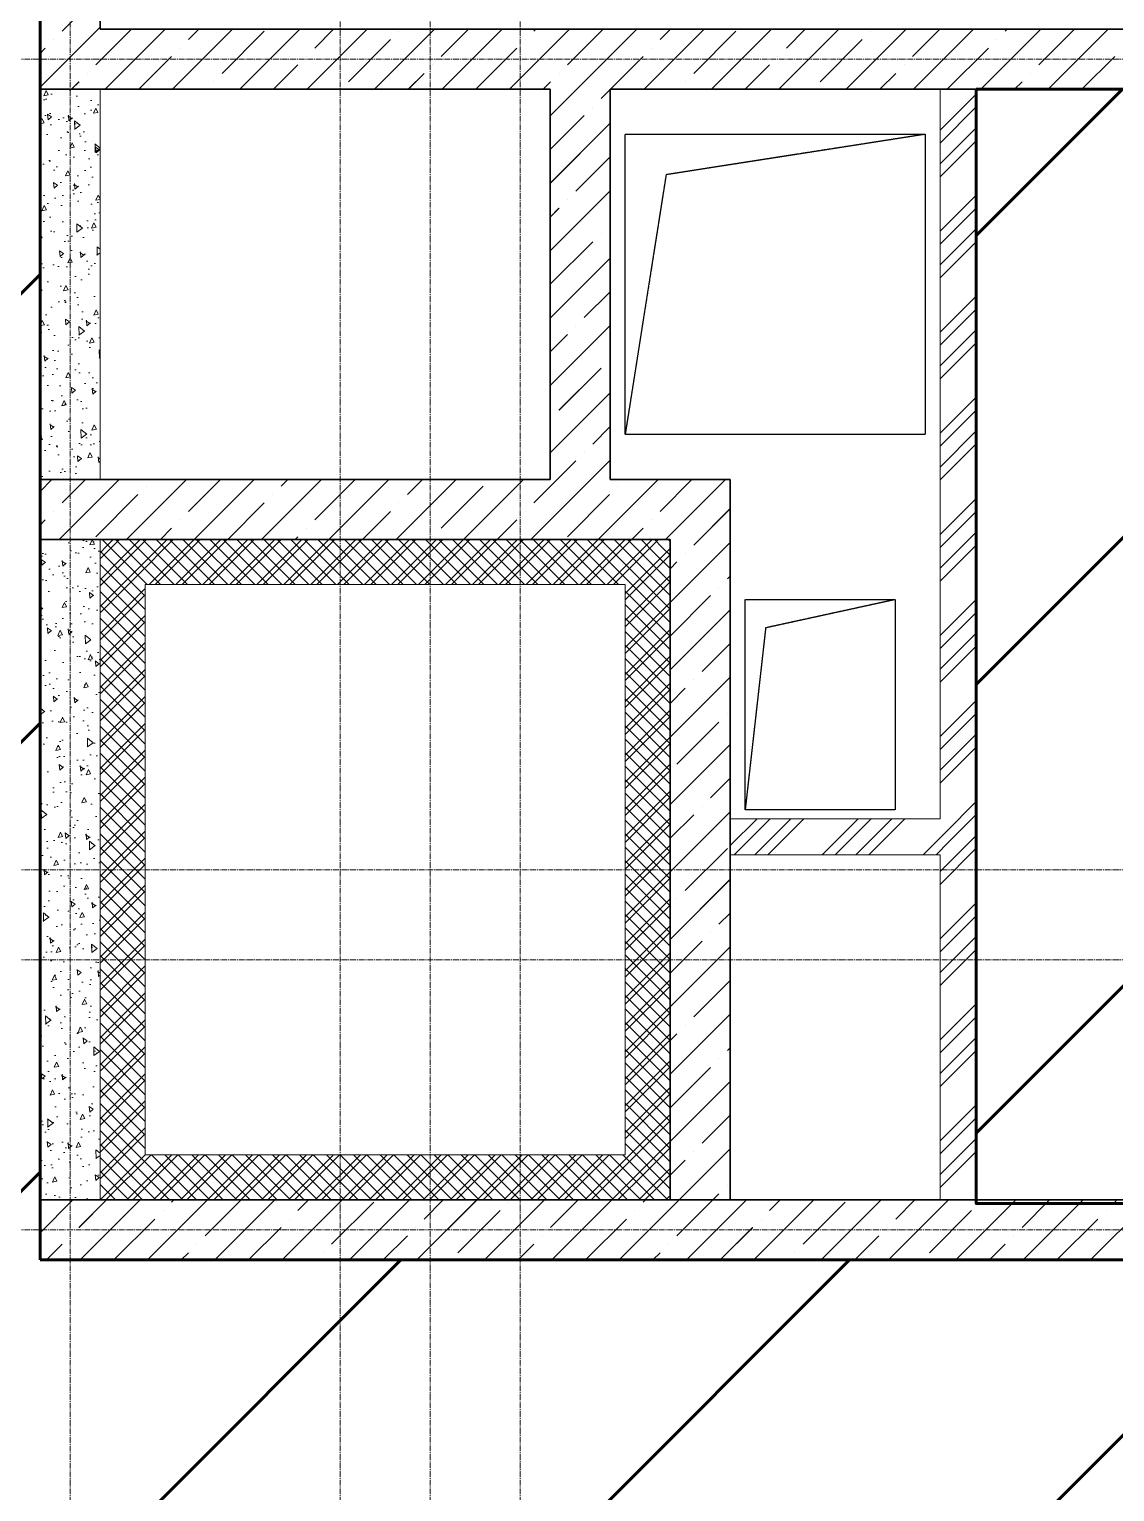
# Model space of a CAD drawing. Header units: millimetres. Extents: x 470010 to 1231400, y -134005 to 421770.
# Drawn here: x 684138 to 687755, y -68983 to -64111 of the extents above; entities that cross this region are included whole.
import ezdxf
from ezdxf.enums import TextEntityAlignment as Align

# ---------------------------------------------------------------- set-up
doc = ezdxf.new("R2010")
doc.units = ezdxf.units.MM
doc.linetypes.add('CENTER2', pattern=[28.575, 19.05, -3.175, 3.175, -3.175])
doc.linetypes.add('HIDDEN', pattern=[9.525, 6.35, -3.175])
doc.layers.get('Defpoints').update_dxf_attribs({"color": 140})
for name, color, linetype, lineweight in [('0) шп потолок', 3, 'Continuous', 60), ('АР_Стены ЖБ', 7, 'Continuous', 35), ('АР_Стены кирпич', 32, 'Continuous', 20), ('АР_Стены ПЕНОблок', 52, 'Continuous', 20), ('АР_Утеплитель', 31, 'Continuous', 0), ('АР_Штриховка', 8, 'Continuous', 0)]:
    doc.layers.add(name, color=color, linetype=linetype, lineweight=lineweight)
doc.layers.add('АР_Делит', color=120, linetype='Continuous', lineweight=0, plot=False)
doc.layers.add('РД_Оси_100', color=7, linetype='Continuous', lineweight=0, true_color=0x525252)
doc.styles.add('style1', font='ARIALN.TTF')

# ---------------------------------------------------------------- blocks, each defined once
blk = doc.blocks.new('СОШ_2200_АР_ОСИ_М100_28.05.24')
at = {"layer": 'РД_Оси_100', "color": 251, "linetype": 'CENTER2', "true_color": 0x636466}
blk.add_line((29555, 29400), (-5954.958, 29400), dxfattribs=at)
for points in [[(11400, 139938.679), (11400, -6155)], [(12000.12, -6155), (12300, -5755), (12300, 139538.679), (12000, 139938.679)], [(12600, -6155), (12600, 139938.679)], [(13200, -6155), (12900, -5755), (12900, 139538.679), (13220.167, 139939.357)], [(29555, 26700), (-5454.958, 26700), (-5954.958, 26850)], [(29555, 26400), (-5454.958, 26400), (-5954.958, 26250)], [(29555, 25500), (-5954.958, 25500)]]:
    blk.add_lwpolyline(points, dxfattribs=at)
blk = doc.blocks.new('A$C9108343f')
at = {"layer": 'АР_Штриховка', "linetype": 'Continuous', "lineweight": 0, "true_color": 0x000000}
h = blk.add_hatch(dxfattribs=at)
h.set_pattern_fill('AR-CONC', color=18, angle=45, style=0)
h.set_pattern_definition([(95, (-63444.08, -115658.25), (140.09465, 117.55338), [19.05, -209.55]), (40, (-63444.08, -115658.25), (-160.01845, 110.17673), [15.24, -167.64058]), (145.45144, (-63432.4, -115648.45), (-19.9238, 227.7301), [16.19, -178.09024]), (91.1842, (-63480, -115622.33), (221.41024, 161.9534), [28.575, -314.325]), (141.63556, (-63461.55, -115608.83), (-7.0866, 342.82676), [24.28502, -267.1356]), (36.18415, (-63480, -115622.33), (-7.0866, 342.82676), [22.85997, -251.45973]), (66, (-63453.06, -115613.35), (179.51998, 34.89515), [19.05, -209.55]), (11, (-63453.06, -115613.35), (-86.53993, 173.9412), [15.24, -167.64]), (116.45145, (-63438.1, -115610.44), (92.98005, 208.83634), [16.19, -178.08994]), (82.5, (-63444.08, -115658.25), (-57.60547, 61.973414), [0, -165.608, 0, -170.18, 0, -168.275]), (52.5, (-63444.08, -115658.25), (-23.589727, 118.087), [0, -97.028, 0, -161.798, 0, -64.135]), (12.5, (-63484.135, -115698.3), (99.927863, 91.826196), [0, -63.5, 0, -198.12, 0, -262.89]), (2.5, (-63502.1, -115716.26), (86.763904, 122.72239), [0, -82.55, 0, -131.572, 0, -186.69])])
h.paths.add_polyline_path([(18455, 34755), (18655, 34755), (18655, 36055), (18455, 36055)], flags=0)
h = blk.add_hatch(dxfattribs=at)
h.set_pattern_fill('ANSI32', color=18, scale=25, angle=-360, style=0)
h.set_pattern_definition([(45, (-63444.08, -115658.25), (-168.3798, 168.3798), []), (45, (-63331.83, -115658.25), (-168.3798, 168.3798), [])])
h.paths.add_polyline_path([(21575, 36055), (21455, 36055), (21455, 33625), (21485, 33545), (21575, 33505)], flags=0)
h.paths.add_polyline_path([(21575, 33505), (21485, 33545), (21455, 33505), (21455, 32355), (21575, 32355)], flags=0)
h = blk.add_hatch(dxfattribs=at)
h.set_pattern_fill('AR-CONC', color=18, angle=45, style=0)
h.set_pattern_definition([(95, (-63444.08, -115658.25), (140.09465, 117.55338), [19.05, -209.55]), (40, (-63444.08, -115658.25), (-160.01845, 110.17673), [15.24, -167.64058]), (145.45144, (-63432.4, -115648.45), (-19.9238, 227.7301), [16.19, -178.09024]), (91.1842, (-63480, -115622.33), (221.41024, 161.9534), [28.575, -314.325]), (141.63556, (-63461.55, -115608.83), (-7.0866, 342.82676), [24.28502, -267.1356]), (36.18415, (-63480, -115622.33), (-7.0866, 342.82676), [22.85997, -251.45973]), (66, (-63453.06, -115613.35), (179.51998, 34.89515), [19.05, -209.55]), (11, (-63453.06, -115613.35), (-86.53993, 173.9412), [15.24, -167.64]), (116.45145, (-63438.1, -115610.44), (92.98005, 208.83634), [16.19, -178.08994]), (82.5, (-63444.08, -115658.25), (-57.60547, 61.973414), [0, -165.608, 0, -170.18, 0, -168.275]), (52.5, (-63444.08, -115658.25), (-23.589727, 118.087), [0, -97.028, 0, -161.798, 0, -64.135]), (12.5, (-63484.135, -115698.3), (99.927863, 91.826196), [0, -63.5, 0, -198.12, 0, -262.89]), (2.5, (-63502.1, -115716.26), (86.763904, 122.72239), [0, -82.55, 0, -131.572, 0, -186.69])])
h.paths.add_polyline_path([(18455, 32355), (18655, 32355), (18655, 34555), (18455, 34555)], flags=0)
h = blk.add_hatch(dxfattribs=at)
h.set_pattern_fill('ANSI37', color=18, scale=20, angle=-360, style=0)
h.set_pattern_definition([(45, (-63444.08, -115658.25), (-44.90128, 44.90128), []), (135, (-63444.08, -115658.25), (-44.90128, -44.90128), [])])
h.paths.add_polyline_path([(18805, 34405), (18655, 34555), (18655, 32355), (18805, 32505)], flags=0)
h = blk.add_hatch(dxfattribs=at)
h.set_pattern_fill('ANSI37', color=18, scale=20, angle=-360, style=0)
h.set_pattern_definition([(45, (-63444.08, -115658.25), (-44.90128, 44.90128), []), (135, (-63444.08, -115658.25), (-44.90128, -44.90128), [])])
h.paths.add_polyline_path([(18655, 34555), (18805, 34405), (20405, 34405), (20555, 34555)], flags=0)
h = blk.add_hatch(dxfattribs=at)
h.set_pattern_fill('ANSI37', color=18, scale=20, style=0)
h.set_pattern_definition([(45, (-63444.08, -115658.25), (-44.90128, 44.90128), []), (135, (-63444.08, -115658.25), (-44.90128, -44.90128), [])])
h.paths.add_polyline_path([(20405, 32505), (20555, 32355), (20555, 34555), (20405, 34405)], flags=0)
h = blk.add_hatch(dxfattribs=at)
h.set_pattern_fill('ANSI32', color=18, scale=25, angle=-360, style=0)
h.set_pattern_definition([(45, (-63444.08, -115658.25), (-168.3798, 168.3798), []), (45, (-63331.83, -115658.25), (-168.3798, 168.3798), [])])
h.paths.add_polyline_path([(20755, 33625), (20755, 33505), (21455, 33505), (21485, 33545), (21455, 33625)], flags=0)
h = blk.add_hatch(dxfattribs=at)
h.set_pattern_fill('ANSI37', color=18, scale=20, angle=-360, style=0)
h.set_pattern_definition([(45, (-63444.08, -115658.25), (-44.90128, 44.90128), []), (135, (-63444.08, -115658.25), (-44.90128, -44.90128), [])])
h.paths.add_polyline_path([(18805, 32505), (18655, 32355), (20555, 32355), (20405, 32505)], flags=0)
at = {"color": 18, "linetype": 'HIDDEN', "ltscale": 0.07, "true_color": 0x000000}
for p, q in [((20405, 35905), (21405, 35905)), ((20405, 34905), (20405, 35905)), ((20405, 35905), (21405, 35905)), ((20405, 34905), (20405, 35905)), ((21405, 35905), (20541.5, 35770.4)), ((21405, 35905), (20541.5, 35770.4)), ((21405, 35905), (21405, 34905)), ((21405, 35905), (21405, 34905)), ((20541.5, 35770.4), (20405, 34905)), ((20541.5, 35770.4), (20405, 34905)), ((21405, 34905), (20405, 34905)), ((21405, 34905), (20405, 34905)), ((20805, 34355), (21305, 34355)), ((20805, 33655), (20805, 34355)), ((20805, 34355), (21305, 34355)), ((20805, 33655), (20805, 34355)), ((21305, 34355), (20873.2, 34260.7)), ((21305, 34355), (20873.2, 34260.7)), ((21305, 34355), (21305, 33655)), ((21305, 34355), (21305, 33655)), ((20873.2, 34260.7), (20805, 33655)), ((20873.2, 34260.7), (20805, 33655)), ((21305, 33655), (20805, 33655)), ((21305, 33655), (20805, 33655))]:
    blk.add_line(p, q, dxfattribs=at)
at = {"layer": '0) шп потолок'}
for points in [[(18455, 32155), (18455, 40455)], [(18455, 32155), (29475, 32155)]]:
    blk.add_lwpolyline(points, dxfattribs=at)
blk.add_lwpolyline([(21575, 36055), (25287.2, 36055), (25287.2, 32342.7), (21575, 32342.7)], close=True, dxfattribs=at)
at = {"layer": 'АР_Делит', "color": 18, "true_color": 0x000000}
for p, q in [((18655, 36255), (18655, 40255)), ((27155, 36255), (18655, 36255))]:
    blk.add_line(p, q, dxfattribs=at)
at = {"layer": 'АР_Стены ЖБ', "color": 18, "linetype": 'Continuous', "lineweight": 35, "true_color": 0x000000}
for p, q in [((18455, 40455), (18455, 36055)), ((18655, 36255), (18655, 40255)), ((20155, 36255), (18655, 36255)), ((25455, 36255), (20155, 36255)), ((18455, 36055), (20155, 36055)), ((20155, 36055), (20155, 34755)), ((20355, 36055), (25255, 36055)), ((20355, 34755), (20355, 36055)), ((18455, 34755), (18455, 34555)), ((20155, 34755), (18455, 34755)), ((20755, 34755), (20355, 34755)), ((20755, 32355), (20755, 34755)), ((18455, 34555), (20155, 34555)), ((20155, 34555), (20555, 34555)), ((20555, 34555), (20555, 32355)), ((25255, 32355), (18455, 32355)), ((18455, 32355), (18455, 32155)), ((20555, 32355), (20755, 32355)), ((18455, 32155), (25455, 32155))]:
    blk.add_line(p, q, dxfattribs=at)
at = {"layer": 'АР_Стены кирпич', "color": 18, "linetype": 'Continuous', "lineweight": 20, "true_color": 0x000000}
for p, q in [((21575, 36055), (21455, 36055)), ((21455, 36055), (21455, 33625)), ((21575, 33505), (21575, 36055)), ((20755, 33625), (20755, 33505)), ((21455, 33625), (20755, 33625)), ((20755, 33505), (21455, 33505)), ((21455, 33505), (21455, 32355)), ((21575, 32355), (21575, 33505)), ((21455, 32355), (21575, 32355))]:
    blk.add_line(p, q, dxfattribs=at)
at = {"layer": 'АР_Стены ПЕНОблок', "color": 18, "linetype": 'Continuous', "lineweight": 20, "true_color": 0x000000}
for p, q in [((18655, 36055), (18455, 36055)), ((18455, 36055), (18455, 34755)), ((18655, 34755), (18655, 36055)), ((18455, 34755), (18655, 34755)), ((18655, 34555), (18455, 34555)), ((18455, 34555), (18455, 32355)), ((18655, 32355), (18655, 34555)), ((18455, 32355), (18655, 32355))]:
    blk.add_line(p, q, dxfattribs=at)
at = {"layer": 'АР_Утеплитель', "color": 18, "linetype": 'Continuous', "lineweight": 0, "true_color": 0x000000}
for p, q in [((18655, 34555), (18655, 32355)), ((20555, 34555), (18655, 34555)), ((20555, 32355), (20555, 34555)), ((18805, 32505), (18805, 34405)), ((18805, 34405), (20405, 34405)), ((20405, 34405), (20405, 32505)), ((20405, 32505), (18805, 32505)), ((18655, 32355), (20555, 32355))]:
    blk.add_line(p, q, dxfattribs=at)
at = {"layer": 'АР_Штриховка', "color": 18, "linetype": 'Continuous', "lineweight": 5, "true_color": 0x000000}
for p, q in [((18528.8, 36248.4), (18655, 36374.5)), ((18455, 36062.3), (18655, 36262.3)), ((18641.1, 36136.1), (18759.9, 36255)), ((18672.2, 36055), (18872.2, 36255)), ((18896.7, 36055), (19096.7, 36255)), ((18949.8, 36220.3), (18984.4, 36255)), ((19062, 36108.1), (19202.3, 36248.4)), ((19121.2, 36055), (19321.2, 36255)), ((19345.7, 36055), (19545.7, 36255)), ((19370.7, 36192.3), (19433.4, 36255)), ((19570.2, 36055), (19770.2, 36255)), ((19651.3, 36248.4), (19651.3, 36248.4)), ((19791.7, 36164.2), (19882.5, 36255)), ((19794.7, 36055), (19994.7, 36255)), ((20100.4, 36248.4), (20107, 36255)), ((20174.7, 36210.5), (20219.2, 36255)), ((20212.6, 36136.1), (20331.5, 36255)), ((20274.1, 36085.3), (20443.7, 36255)), ((20468.2, 36055), (20668.2, 36255)), ((20521.3, 36220.3), (20556, 36255)), ((20633.6, 36108.1), (20773.9, 36248.4)), ((20692.7, 36055), (20892.7, 36255)), ((20917.2, 36055), (21117.2, 36255)), ((20942.3, 36192.3), (21005, 36255)), ((21141.8, 36055), (21341.8, 36255)), ((21222.9, 36248.4), (21222.9, 36248.4)), ((21363.2, 36164.2), (21454, 36255)), ((21366.3, 36055), (21566.3, 36255)), ((21590.8, 36055), (21790.8, 36255)), ((21671.9, 36248.4), (21678.5, 36255)), ((21784.2, 36136.1), (21903, 36255)), ((21815.3, 36055), (22015.3, 36255)), ((18500.8, 36220.3), (18500.8, 36220.3)), ((19483, 36080), (19623.3, 36220.3)), ((20019.2, 36055), (20174.7, 36210.5)), ((20072.3, 36220.3), (20072.3, 36220.3)), ((21054.5, 36080), (21194.8, 36220.3)), ((21643.8, 36220.3), (21643.8, 36220.3)), ((18455, 36174.5), (18472.7, 36192.3)), ((18784.4, 36055), (18893.6, 36164.2)), ((18921.7, 36192.3), (18921.7, 36192.3)), ((19342.7, 36164.2), (19342.7, 36164.2)), ((19907, 36055), (20044.2, 36192.3)), ((20356, 36055), (20465.2, 36164.2)), ((20493.2, 36192.3), (20493.2, 36192.3)), ((20914.2, 36164.2), (20914.2, 36164.2)), ((21478.5, 36055), (21615.8, 36192.3)), ((21927.5, 36055), (22036.7, 36164.2)), ((18613, 36108.1), (18613, 36108.1)), ((19233.4, 36055), (19314.6, 36136.1)), ((19682.5, 36055), (19735.5, 36108.1)), ((19763.6, 36136.1), (19763.6, 36136.1)), ((20184.6, 36108.1), (20184.6, 36108.1)), ((20805, 36055), (20886.1, 36136.1)), ((21254, 36055), (21307.1, 36108.1)), ((21335.1, 36136.1), (21335.1, 36136.1)), ((21756.1, 36108.1), (21756.1, 36108.1)), ((18559.9, 36055), (18584.9, 36080)), ((19034, 36080), (19034, 36080)), ((20131.5, 36055), (20156.5, 36080)), ((20155, 35966.2), (20274.1, 36085.3)), ((20324.9, 36023.9), (20355, 36054)), ((20605.5, 36080), (20605.5, 36080)), ((21703, 36055), (21728, 36080)), ((20155, 35854), (20268.7, 35967.8)), ((20296.8, 35995.8), (20296.8, 35995.8)), ((20155, 35741.7), (20355, 35941.7)), ((20240.7, 35715.2), (20355, 35829.5)), ((20155, 35517.2), (20355, 35717.2)), ((20212.6, 35687.1), (20212.6, 35687.1)), ((20155, 35629.5), (20184.6, 35659.1)), ((20324.9, 35574.9), (20324.9, 35574.9)), ((20352.9, 35602.9), (20355, 35605)), ((20156.5, 35406.5), (20296.8, 35546.8)), ((20155, 35292.7), (20355, 35492.7)), ((20268.7, 35294.2), (20355, 35380.5)), ((20155, 35068.2), (20355, 35268.2)), ((20155, 35180.5), (20212.6, 35238.1)), ((20240.7, 35266.2), (20240.7, 35266.2)), ((20352.9, 35153.9), (20352.9, 35153.9)), ((20184.6, 34985.5), (20324.9, 35125.9)), ((20155, 34843.7), (20355, 35043.7)), ((20156.5, 34957.5), (20156.5, 34957.5)), ((20296.8, 34873.3), (20355, 34931.4)), ((20268.7, 34845.2), (20268.7, 34845.2)), ((20168.4, 34744.9), (20240.7, 34817.2)), ((20252.2, 34716.5), (20355, 34819.2)), ((18455, 34715.2), (18494.7, 34755)), ((18519.2, 34555), (18719.2, 34755)), ((18528.8, 34676.9), (18607, 34755)), ((18743.7, 34555), (18943.7, 34755)), ((18949.8, 34648.8), (19056, 34755)), ((18968.2, 34555), (19168.2, 34755)), ((19192.7, 34555), (19392.7, 34755)), ((19258.5, 34733), (19280.5, 34755)), ((19370.7, 34620.7), (19505, 34755)), ((19417.2, 34555), (19617.2, 34755)), ((19641.8, 34555), (19841.8, 34755)), ((19679.4, 34704.9), (19729.5, 34755)), ((19866.3, 34555), (20066.3, 34755)), ((20100.4, 34676.9), (20168.4, 34744.9)), ((20315.3, 34555), (20515.3, 34755)), ((20521.3, 34648.8), (20627.5, 34755)), ((20539.8, 34555), (20739.8, 34755)), ((18641.1, 34564.6), (18781.4, 34704.9)), ((18809.5, 34733), (18809.5, 34733)), ((19230.4, 34704.9), (19230.4, 34704.9)), ((19791.7, 34592.7), (19932, 34733)), ((20206.3, 34670.5), (20252.2, 34716.5)), ((20212.6, 34564.6), (20352.9, 34704.9)), ((20381, 34733), (20381, 34733)), ((18500.8, 34648.8), (18500.8, 34648.8)), ((19080.5, 34555), (19202.3, 34676.9)), ((19529.5, 34555), (19623.3, 34648.8)), ((19651.3, 34676.9), (19651.3, 34676.9)), ((20072.3, 34648.8), (20072.3, 34648.8)), ((20090.8, 34555), (20206.3, 34670.5)), ((20633.6, 34536.5), (20755, 34657.9)), ((18455, 34603), (18472.7, 34620.7)), ((18856, 34555), (18893.6, 34592.7)), ((18921.7, 34620.7), (18921.7, 34620.7)), ((19342.7, 34592.7), (19342.7, 34592.7)), ((19978.5, 34555), (20044.2, 34620.7)), ((20427.5, 34555), (20465.2, 34592.7)), ((20493.2, 34620.7), (20493.2, 34620.7)), ((19305, 34555), (19314.6, 34564.6)), ((19763.6, 34564.6), (19763.6, 34564.6)), ((20555, 34345.7), (20755, 34545.7)), ((20605.5, 34508.5), (20605.5, 34508.5)), ((20555, 34457.9), (20577.4, 34480.4)), ((20745.8, 34424.3), (20755, 34433.4)), ((20555, 34233.4), (20689.7, 34368.2)), ((20717.8, 34396.2), (20717.8, 34396.2)), ((20555, 34121.2), (20755, 34321.2)), ((20661.6, 34115.6), (20755, 34208.9)), ((20555, 33896.7), (20755, 34096.7)), ((20555, 34008.9), (20605.5, 34059.5)), ((20633.6, 34087.5), (20633.6, 34087.5)), ((20745.8, 33975.3), (20745.8, 33975.3)), ((20577.4, 33806.9), (20717.8, 33947.2)), ((20555, 33672.2), (20755, 33872.2)), ((20689.7, 33694.6), (20755, 33759.9)), ((20661.6, 33666.6), (20661.6, 33666.6)), ((20555, 33447.6), (20755, 33647.6)), ((20555, 33559.9), (20633.6, 33638.5)), ((20605.5, 33385.9), (20745.8, 33526.3)), ((20555, 33223.1), (20755, 33423.1)), ((20577.4, 33357.9), (20577.4, 33357.9)), ((20717.8, 33273.7), (20755, 33310.9)), ((20689.7, 33245.6), (20689.7, 33245.6)), ((20555, 33110.9), (20661.6, 33217.6)), ((20555, 32998.6), (20755, 33198.6)), ((20633.6, 32965), (20755, 33086.4)), ((20555, 32774.1), (20755, 32974.1)), ((20605.5, 32936.9), (20605.5, 32936.9)), ((20555, 32886.4), (20577.4, 32908.9)), ((20745.8, 32852.7), (20755, 32861.9)), ((20555, 32661.9), (20689.7, 32796.6)), ((20717.8, 32824.7), (20717.8, 32824.7)), ((20555, 32549.6), (20755, 32749.6)), ((20661.6, 32544), (20755, 32637.4)), ((20584.8, 32355), (20755, 32525.1)), ((20633.6, 32516), (20633.6, 32516)), ((20555, 32437.4), (20605.5, 32487.9)), ((20745.8, 32403.7), (20745.8, 32403.7)), ((18455, 32245.7), (18564.3, 32355)), ((18584.9, 32263.4), (18676.5, 32355)), ((18588.8, 32155), (18788.8, 32355)), ((18813.3, 32155), (19013.3, 32355)), ((18893.6, 32347.6), (18901, 32355)), ((19005.9, 32235.3), (19125.6, 32355)), ((19037.8, 32155), (19237.8, 32355)), ((19262.3, 32155), (19462.3, 32355)), ((19314.6, 32319.5), (19350.1, 32355)), ((19486.8, 32155), (19686.8, 32355)), ((19711.3, 32155), (19911.3, 32355)), ((19735.5, 32291.5), (19799.1, 32355)), ((19935.8, 32155), (20135.8, 32355)), ((20156.5, 32263.4), (20248.1, 32355)), ((20160.3, 32155), (20360.3, 32355)), ((20384.8, 32155), (20584.8, 32355)), ((20465.2, 32347.6), (20472.6, 32355)), ((20577.4, 32235.3), (20697.1, 32355)), ((20609.3, 32155), (20809.3, 32355)), ((20697.1, 32355), (20717.8, 32375.7)), ((20833.9, 32155), (21033.9, 32355)), ((20886.1, 32319.5), (20921.6, 32355)), ((21058.4, 32155), (21258.4, 32355)), ((21282.9, 32155), (21482.9, 32355)), ((21307.1, 32291.5), (21370.6, 32355)), ((21507.4, 32155), (21707.4, 32355)), ((21728, 32263.4), (21819.6, 32355)), ((21731.9, 32155), (21931.9, 32355)), ((21956.4, 32155), (22156.4, 32355)), ((22036.7, 32347.6), (22044.1, 32355)), ((18865.6, 32319.5), (18865.6, 32319.5)), ((19426.8, 32207.3), (19567.2, 32347.6)), ((19847.8, 32179.2), (19988.1, 32319.5)), ((20016.2, 32347.6), (20016.2, 32347.6)), ((20437.1, 32319.5), (20437.1, 32319.5)), ((20998.4, 32207.3), (21138.7, 32347.6)), ((21419.3, 32179.2), (21559.7, 32319.5)), ((21587.7, 32347.6), (21587.7, 32347.6)), ((22008.7, 32319.5), (22008.7, 32319.5)), ((18701, 32155), (18837.5, 32291.5)), ((19150.1, 32155), (19258.5, 32263.4)), ((19286.5, 32291.5), (19286.5, 32291.5)), ((19707.5, 32263.4), (19707.5, 32263.4)), ((20272.6, 32155), (20409.1, 32291.5)), ((20721.6, 32155), (20830, 32263.4)), ((20858.1, 32291.5), (20858.1, 32291.5)), ((21279, 32263.4), (21279, 32263.4)), ((21844.1, 32155), (21980.6, 32291.5)), ((18476.5, 32155), (18528.8, 32207.3)), ((18556.9, 32235.3), (18556.9, 32235.3)), ((18977.8, 32207.3), (18977.8, 32207.3)), ((19599.1, 32155), (19679.4, 32235.3)), ((20048.1, 32155), (20100.4, 32207.3)), ((20128.4, 32235.3), (20128.4, 32235.3)), ((20549.4, 32207.3), (20549.4, 32207.3)), ((21170.6, 32155), (21251, 32235.3)), ((21619.6, 32155), (21671.9, 32207.3)), ((21700, 32235.3), (21700, 32235.3)), ((18925.6, 32155), (18949.8, 32179.2)), ((19398.8, 32179.2), (19398.8, 32179.2)), ((20497.1, 32155), (20521.3, 32179.2)), ((20970.3, 32179.2), (20970.3, 32179.2))]:
    blk.add_line(p, q, dxfattribs=at)
at = {"layer": 'РД_Оси_100'}
blk.add_blockref('СОШ_2200_АР_ОСИ_М100_28.05.24', (7155, 6755), dxfattribs=at)
at = {"layer": 'Defpoints', "color": 18, "true_color": 0x000000, "style": 'style1'}
for p in [(143949.3, 316089.1), (143975, 281639.5), (143890.4, 273244.7), (143840, 264276.8), (143967.8, 254892.4), (12252, 104178.1), (12382.6, 96023.1)]:
    blk.add_attdef('АР-ПОМЕЩЕНИЕ:НАИМЕНОВАНИЕ', text='', height=100, dxfattribs=at).set_placement(p, align=Align.MIDDLE)
at = {"layer": 'Defpoints', "color": 18, "true_color": 0x000000, "style": 'style1', "flags": 8}
for p in [(143951.3, 279099.1), (143848.3, 269251.1), (143875.3, 260094.2), (144049.7, 250824.7), (163419.3, 238153.4), (155897.5, 237966), (183037.2, 237966), (143342.9, 237876.2)]:
    blk.add_attdef('АР-ПОМЕЩЕНИЕ:НАИМЕНОВАНИЕ', text='', height=100, dxfattribs=at).set_placement(p, align=Align.MIDDLE)

msp = doc.modelspace()

# ---------------------------------------------------------------- hatches: boundary and pattern name
at = {"layer": '0) шп потолок'}
h = msp.add_hatch(dxfattribs=at)
h.set_pattern_fill('ANSI31', color=3, scale=333)
h.paths.add_polyline_path([(700363.966, -68211.242), (700363.966, -67611.242), (699673.57, -67611.242), (699673.57, -67311.242), (695193.57, -67311.242), (695193.57, -68210.434), (694903.511, -68210.544), (693273.563, -68211.166), (693073.563, -68211.242), (692873.57, -68211.242), (691173.57, -68211.242), (684173.57, -68211.242), (684173.57, -68011.242), (684173.57, -65811.242), (684173.57, -65611.242), (684173.57, -64311.242), (684173.57, -59911.242), (684823.57, -59911.242), (684823.57, -59691.242), (685063.57, -59691.242), (685063.57, -57531.242), (684493.57, -57531.242), (684493.57, -54921.242), (681503.566, -54921.242), (681503.566, -57531.242), (680783.57, -57531.242), (680783.57, -58211.242), (680783.57, -58511.242), (680783.57, -61411.242), (680783.57, -61911.242), (680783.57, -62811.242), (680783.57, -66801.242), (680773.57, -67021.242), (679573.57, -67021.242), (672993.57, -67021.242), (672993.57, -67611.257), (672973.57, -67597.767), (672973.57, -70161.242), (672993.57, -70161.242), (672993.57, -70351.242), (673213.57, -70351.242), (673213.57, -70701.242), (679573.57, -70701.242), (679573.57, -70421.242), (680773.57, -70421.242), (680774.132, -70421.242), (680774.132, -70734.234), (680773.57, -70734.796), (680773.57, -72201.242), (682173.57, -72201.242), (684173.57, -72201.242), (684173.57, -72168.693), (698794.179, -72168.693), (698794.179, -71911.242), (699673.57, -71911.242), (699673.57, -71911.242), (700363.966, -71911.242)])
h.paths.add_polyline_path([(684404.826, -59899.073), (684791.115, -59899.073), (684791.115, -59598.459), (684404.826, -59598.459)], flags=24)
h = msp.add_hatch(dxfattribs=at)
h.set_pattern_fill('ANSI31', color=5, scale=333)
h.paths.add_polyline_path([(690973.57, -65961.242), (691005.829, -65961.242), (691005.829, -64611.242), (690973.57, -64611.242), (690973.57, -64311.242), (687293.57, -64311.242), (687293.57, -68011.242), (690973.57, -68011.242), (690973.57, -67311.242)])
at = {"layer": 'АР_Штриховка', "linetype": 'Continuous', "lineweight": 0, "true_color": 0x000000}
h = msp.add_hatch(dxfattribs=at)
h.set_pattern_fill('AR-CONC', color=18, angle=45, style=0)
h.set_pattern_definition([(95, (602274.53, -216024.49), (140.09465, 117.55338), [19.05, -209.55]), (40, (602274.53, -216024.5), (-160.01845, 110.17673), [15.24, -167.64058]), (145.45144, (602286.2, -216014.7), (-19.9238, 227.7301), [16.19, -178.09024]), (91.1842, (602238.6, -215988.57), (221.41024, 161.9534), [28.575, -314.325]), (141.63556, (602257.06, -215975.07), (-7.0866, 342.82676), [24.28502, -267.1356]), (36.18415, (602238.6, -215988.57), (-7.0866, 342.82676), [22.85997, -251.45973]), (66, (602265.55, -215979.59), (179.51998, 34.89515), [19.05, -209.55]), (11, (602265.55, -215979.59), (-86.53993, 173.9412), [15.24, -167.64]), (116.45145, (602280.51, -215976.68), (92.98005, 208.83634), [16.19, -178.08994]), (82.5, (602274.53, -216024.49), (-57.60547, 61.973414), [0, -165.608, 0, -170.18, 0, -168.275]), (52.5, (602274.53, -216024.49), (-23.589727, 118.087), [0, -97.028, 0, -161.798, 0, -64.135]), (12.5, (602234.48, -216064.544), (99.927863, 91.826196), [0, -63.5, 0, -198.12, 0, -262.89]), (2.5, (602216.52, -216082.5), (86.763904, 122.72239), [0, -82.55, 0, -131.572, 0, -186.69])])
h.paths.add_polyline_path([(684173.57, -65611.242), (684373.57, -65611.242), (684373.57, -64311.242), (684173.57, -64311.242)], flags=0)
h = msp.add_hatch(dxfattribs=at)
h.set_pattern_fill('ANSI32', color=18, scale=25, angle=-360, style=0)
h.set_pattern_definition([(45, (602274.53, -216024.5), (-168.3798, 168.3798), []), (45, (602386.78, -216024.5), (-168.3798, 168.3798), [])])
h.paths.add_polyline_path([(687293.57, -64311.242), (687173.57, -64311.242), (687173.57, -66741.242), (687203.57, -66821.242), (687293.57, -66861.242)], flags=0)
h.paths.add_polyline_path([(687293.57, -66861.242), (687203.57, -66821.242), (687173.57, -66861.242), (687173.57, -68011.242), (687293.57, -68011.242)], flags=0)
h = msp.add_hatch(dxfattribs=at)
h.set_pattern_fill('AR-CONC', color=18, angle=45, style=0)
h.set_pattern_definition([(95, (602274.53, -216024.49), (140.09465, 117.55338), [19.05, -209.55]), (40, (602274.53, -216024.5), (-160.01845, 110.17673), [15.24, -167.64058]), (145.45144, (602286.2, -216014.7), (-19.9238, 227.7301), [16.19, -178.09024]), (91.1842, (602238.6, -215988.57), (221.41024, 161.9534), [28.575, -314.325]), (141.63556, (602257.06, -215975.07), (-7.0866, 342.82676), [24.28502, -267.1356]), (36.18415, (602238.6, -215988.57), (-7.0866, 342.82676), [22.85997, -251.45973]), (66, (602265.55, -215979.59), (179.51998, 34.89515), [19.05, -209.55]), (11, (602265.55, -215979.59), (-86.53993, 173.9412), [15.24, -167.64]), (116.45145, (602280.51, -215976.68), (92.98005, 208.83634), [16.19, -178.08994]), (82.5, (602274.53, -216024.49), (-57.60547, 61.973414), [0, -165.608, 0, -170.18, 0, -168.275]), (52.5, (602274.53, -216024.49), (-23.589727, 118.087), [0, -97.028, 0, -161.798, 0, -64.135]), (12.5, (602234.48, -216064.544), (99.927863, 91.826196), [0, -63.5, 0, -198.12, 0, -262.89]), (2.5, (602216.52, -216082.5), (86.763904, 122.72239), [0, -82.55, 0, -131.572, 0, -186.69])])
h.paths.add_polyline_path([(684173.57, -68011.242), (684373.57, -68011.242), (684373.57, -65811.242), (684173.57, -65811.242)], flags=0)
h = msp.add_hatch(dxfattribs=at)
h.set_pattern_fill('ANSI37', color=18, scale=20, angle=-360, style=0)
h.set_pattern_definition([(45, (602274.53, -216024.49), (-44.90128, 44.90128), []), (135, (602274.53, -216024.49), (-44.90128, -44.90128), [])])
h.paths.add_polyline_path([(684523.57, -65961.242), (684373.57, -65811.242), (684373.57, -68011.242), (684523.57, -67861.242)], flags=0)
h = msp.add_hatch(dxfattribs=at)
h.set_pattern_fill('ANSI37', color=18, scale=20, angle=-360, style=0)
h.set_pattern_definition([(45, (602274.53, -216024.49), (-44.90128, 44.90128), []), (135, (602274.53, -216024.49), (-44.90128, -44.90128), [])])
h.paths.add_polyline_path([(684373.57, -65811.242), (684523.57, -65961.242), (686123.57, -65961.242), (686273.57, -65811.242)], flags=0)
h = msp.add_hatch(dxfattribs=at)
h.set_pattern_fill('ANSI37', color=18, scale=20, style=0)
h.set_pattern_definition([(45, (602274.53, -216024.49), (-44.90128, 44.90128), []), (135, (602274.53, -216024.49), (-44.90128, -44.90128), [])])
h.paths.add_polyline_path([(686123.57, -67861.242), (686273.57, -68011.242), (686273.57, -65811.242), (686123.57, -65961.242)], flags=0)
h = msp.add_hatch(dxfattribs=at)
h.set_pattern_fill('ANSI32', color=18, scale=25, angle=-360, style=0)
h.set_pattern_definition([(45, (602274.53, -216024.5), (-168.3798, 168.3798), []), (45, (602386.78, -216024.5), (-168.3798, 168.3798), [])])
h.paths.add_polyline_path([(686473.57, -66741.242), (686473.57, -66861.242), (687173.57, -66861.242), (687203.57, -66821.242), (687173.57, -66741.242)], flags=0)
h = msp.add_hatch(dxfattribs=at)
h.set_pattern_fill('ANSI37', color=18, scale=20, angle=-360, style=0)
h.set_pattern_definition([(45, (602274.53, -216024.49), (-44.90128, 44.90128), []), (135, (602274.53, -216024.49), (-44.90128, -44.90128), [])])
h.paths.add_polyline_path([(684523.57, -67861.242), (684373.57, -68011.242), (686273.57, -68011.242), (686123.57, -67861.242)], flags=0)

# ---------------------------------------------------------------- linework, layer by layer
at = {"color": 18, "linetype": 'HIDDEN', "ltscale": 0.07, "true_color": 0x000000}
for p, q in [((686123.57, -64461.242), (687123.57, -64461.242)), ((686123.57, -65461.242), (686123.57, -64461.242)), ((686123.57, -64461.242), (687123.57, -64461.242)), ((686123.57, -65461.242), (686123.57, -64461.242)), ((687123.57, -64461.242), (686260.147, -64595.891)), ((687123.57, -64461.242), (686260.147, -64595.891)), ((687123.57, -64461.242), (687123.57, -65461.242)), ((687123.57, -64461.242), (687123.57, -65461.242)), ((686260.147, -64595.891), (686123.57, -65461.242)), ((686260.147, -64595.891), (686123.57, -65461.242)), ((687123.57, -65461.242), (686123.57, -65461.242)), ((687123.57, -65461.242), (686123.57, -65461.242)), ((686523.57, -66011.242), (687023.57, -66011.242)), ((686523.57, -66711.242), (686523.57, -66011.242)), ((686523.57, -66011.242), (687023.57, -66011.242)), ((686523.57, -66711.242), (686523.57, -66011.242)), ((687023.57, -66011.242), (686591.858, -66105.496)), ((687023.57, -66011.242), (686591.858, -66105.496)), ((687023.57, -66011.242), (687023.57, -66711.242)), ((687023.57, -66011.242), (687023.57, -66711.242)), ((686591.858, -66105.496), (686523.57, -66711.242)), ((686591.858, -66105.496), (686523.57, -66711.242)), ((687023.57, -66711.242), (686523.57, -66711.242)), ((687023.57, -66711.242), (686523.57, -66711.242))]:
    msp.add_line(p, q, dxfattribs=at)
at = {"layer": '0) шп потолок'}
for points in [[(684173.57, -68211.242), (684173.57, -59911.242)], [(684173.57, -68211.242), (695193.57, -68211.242)]]:
    msp.add_lwpolyline(points, dxfattribs=at)
msp.add_lwpolyline([(687293.57, -64311.242), (691005.829, -64311.242), (691005.829, -68023.501), (687293.57, -68023.501)], close=True, dxfattribs=at)
at = {"layer": 'АР_Стены ЖБ', "color": 18, "linetype": 'Continuous', "lineweight": 35, "true_color": 0x000000}
for p, q in [((684173.57, -59911.242), (684173.57, -64311.242)), ((684373.57, -64111.242), (684373.57, -60111.242)), ((685873.57, -64111.242), (684373.57, -64111.242)), ((691173.57, -64111.242), (685873.57, -64111.242)), ((684173.57, -64311.242), (685873.57, -64311.242)), ((685873.57, -64311.242), (685873.57, -65611.242)), ((686073.57, -64311.242), (690973.57, -64311.242)), ((686073.57, -65611.242), (686073.57, -64311.242)), ((684173.57, -65611.242), (684173.57, -65811.242)), ((685873.57, -65611.242), (684173.57, -65611.242)), ((686473.57, -65611.242), (686073.57, -65611.242)), ((686473.57, -68011.242), (686473.57, -65611.242)), ((684173.57, -65811.242), (685873.57, -65811.242)), ((685873.57, -65811.242), (686273.57, -65811.242)), ((686273.57, -65811.242), (686273.57, -68011.242)), ((690973.57, -68011.242), (684173.57, -68011.242)), ((684173.57, -68011.242), (684173.57, -68211.242)), ((686273.57, -68011.242), (686473.57, -68011.242)), ((684173.57, -68211.242), (691173.57, -68211.242))]:
    msp.add_line(p, q, dxfattribs=at)
at = {"layer": 'АР_Стены кирпич', "color": 18, "linetype": 'Continuous', "lineweight": 20, "true_color": 0x000000}
for p, q in [((687293.57, -64311.242), (687173.57, -64311.242)), ((687173.57, -64311.242), (687173.57, -66741.242)), ((687293.57, -66861.242), (687293.57, -64311.242)), ((686473.57, -66741.242), (686473.57, -66861.242)), ((687173.57, -66741.242), (686473.57, -66741.242)), ((686473.57, -66861.242), (687173.57, -66861.242)), ((687173.57, -66861.242), (687173.57, -68011.242)), ((687293.57, -68011.242), (687293.57, -66861.242)), ((687173.57, -68011.242), (687293.57, -68011.242))]:
    msp.add_line(p, q, dxfattribs=at)
at = {"layer": 'АР_Стены ПЕНОблок', "color": 18, "linetype": 'Continuous', "lineweight": 20, "true_color": 0x000000}
for p, q in [((684373.57, -64311.242), (684173.57, -64311.242)), ((684173.57, -64311.242), (684173.57, -65611.242)), ((684373.57, -65611.242), (684373.57, -64311.242)), ((684173.57, -65611.242), (684373.57, -65611.242)), ((684373.57, -65811.242), (684173.57, -65811.242)), ((684173.57, -65811.242), (684173.57, -68011.242)), ((684373.57, -68011.242), (684373.57, -65811.242)), ((684173.57, -68011.242), (684373.57, -68011.242))]:
    msp.add_line(p, q, dxfattribs=at)
at = {"layer": 'АР_Утеплитель', "color": 18, "linetype": 'Continuous', "lineweight": 0, "true_color": 0x000000}
for p, q in [((684373.57, -65811.242), (684373.57, -68011.242)), ((686273.57, -65811.242), (684373.57, -65811.242)), ((686273.57, -68011.242), (686273.57, -65811.242)), ((684523.57, -67861.242), (684523.57, -65961.242)), ((684523.57, -65961.242), (686123.57, -65961.242)), ((686123.57, -65961.242), (686123.57, -67861.242)), ((686123.57, -67861.242), (684523.57, -67861.242)), ((684373.57, -68011.242), (686273.57, -68011.242))]:
    msp.add_line(p, q, dxfattribs=at)
at = {"layer": 'АР_Штриховка', "color": 18, "linetype": 'Continuous', "lineweight": 5, "true_color": 0x000000}
for p, q in [((684247.43, -64117.847), (684373.57, -63991.707)), ((684173.57, -64303.96), (684373.57, -64103.96)), ((684359.683, -64230.1), (684478.541, -64111.242)), ((684390.794, -64311.242), (684590.794, -64111.242)), ((684615.3, -64311.242), (684815.3, -64111.242)), ((684668.379, -64145.91), (684703.047, -64111.242)), ((684839.807, -64311.242), (685039.807, -64111.242)), ((685064.313, -64311.242), (685264.313, -64111.242)), ((685089.329, -64173.973), (685152.06, -64111.242)), ((685288.819, -64311.242), (685488.819, -64111.242)), ((685510.278, -64202.037), (685601.073, -64111.242)), ((685513.326, -64311.242), (685713.326, -64111.242)), ((685818.974, -64117.847), (685825.579, -64111.242)), ((685893.343, -64155.731), (685937.832, -64111.242)), ((685931.228, -64230.1), (686050.086, -64111.242)), ((685992.674, -64280.906), (686162.339, -64111.242)), ((686186.845, -64311.242), (686386.845, -64111.242)), ((686239.924, -64145.91), (686274.592, -64111.242)), ((686411.351, -64311.242), (686611.351, -64111.242)), ((686635.858, -64311.242), (686835.858, -64111.242)), ((686660.873, -64173.973), (686723.605, -64111.242)), ((686860.364, -64311.242), (687060.364, -64111.242)), ((687081.823, -64202.037), (687172.618, -64111.242)), ((687084.871, -64311.242), (687284.871, -64111.242)), ((687309.377, -64311.242), (687509.377, -64111.242)), ((687390.519, -64117.847), (687397.124, -64111.242)), ((687502.772, -64230.1), (687621.63, -64111.242)), ((687533.883, -64311.242), (687733.883, -64111.242)), ((684780.632, -64258.163), (684920.949, -64117.847)), ((685201.582, -64286.227), (685341.898, -64145.91)), ((685737.832, -64311.242), (685893.343, -64155.731)), ((686352.177, -64258.163), (686492.494, -64117.847)), ((686773.127, -64286.227), (686913.443, -64145.91)), ((684173.57, -64191.707), (684191.303, -64173.973)), ((684503.047, -64311.242), (684612.252, -64202.037)), ((685625.579, -64311.242), (685762.848, -64173.973)), ((686074.592, -64311.242), (686183.797, -64202.037)), ((687197.124, -64311.242), (687334.393, -64173.973)), ((687646.137, -64311.242), (687755.342, -64202.037)), ((684952.06, -64311.242), (685033.202, -64230.1)), ((685401.073, -64311.242), (685454.151, -64258.163)), ((686523.605, -64311.242), (686604.747, -64230.1)), ((686972.618, -64311.242), (687025.696, -64258.163)), ((684278.541, -64311.242), (684303.556, -64286.227)), ((685850.086, -64311.242), (685875.101, -64286.227)), ((685873.57, -64400.011), (685992.674, -64280.906)), ((687421.63, -64311.242), (687446.646, -64286.227)), ((686043.481, -64342.353), (686073.57, -64312.264)), ((685873.57, -64512.264), (685987.354, -64398.48)), ((685873.57, -64624.517), (686073.57, -64424.517)), ((685959.291, -64651.05), (686073.57, -64536.771)), ((685873.57, -64849.024), (686073.57, -64649.024)), ((685873.57, -64736.771), (685903.164, -64707.176)), ((686071.544, -64763.303), (686073.57, -64761.277)), ((685875.101, -64959.746), (686015.418, -64819.429)), ((685873.57, -65073.53), (686073.57, -64873.53)), ((685987.354, -65071.999), (686073.57, -64985.783)), ((685873.57, -65298.037), (686073.57, -65098.037)), ((685873.57, -65185.783), (685931.228, -65128.126)), ((685903.164, -65380.695), (686043.481, -65240.379)), ((685873.57, -65522.543), (686073.57, -65322.543)), ((686015.418, -65492.949), (686073.57, -65434.796)), ((685887.029, -65621.337), (685959.291, -65549.075)), ((685970.861, -65649.758), (686073.57, -65547.049)), ((684173.57, -65650.998), (684213.326, -65611.242)), ((684237.832, -65811.242), (684437.832, -65611.242)), ((684247.43, -65689.392), (684325.579, -65611.242)), ((684462.339, -65811.242), (684662.339, -65611.242)), ((684668.379, -65717.455), (684774.592, -65611.242)), ((684686.845, -65811.242), (684886.845, -65611.242)), ((684911.351, -65811.242), (685111.351, -65611.242)), ((684977.075, -65633.265), (684999.098, -65611.242)), ((685089.329, -65745.518), (685223.605, -65611.242)), ((685135.858, -65811.242), (685335.858, -65611.242)), ((685360.364, -65811.242), (685560.364, -65611.242)), ((685398.025, -65661.328), (685448.111, -65611.242)), ((685584.871, -65811.242), (685784.871, -65611.242)), ((685818.974, -65689.392), (685887.029, -65621.337)), ((686033.883, -65811.242), (686233.883, -65611.242)), ((686239.924, -65717.455), (686346.137, -65611.242)), ((686258.39, -65811.242), (686458.39, -65611.242)), ((684359.683, -65801.645), (684499.999, -65661.328)), ((685510.278, -65773.582), (685650.595, -65633.265)), ((685924.924, -65695.695), (685970.861, -65649.758)), ((685931.228, -65801.645), (686071.544, -65661.328)), ((684799.098, -65811.242), (684920.949, -65689.392)), ((685248.111, -65811.242), (685341.898, -65717.455)), ((685809.377, -65811.242), (685924.924, -65695.695)), ((686352.177, -65829.708), (686473.57, -65708.315)), ((684173.57, -65763.251), (684191.303, -65745.518)), ((685697.124, -65811.242), (685762.848, -65745.518)), ((684574.592, -65811.242), (684612.252, -65773.582)), ((685023.605, -65811.242), (685033.202, -65801.645)), ((686146.137, -65811.242), (686183.797, -65773.582)), ((686273.57, -66020.569), (686473.57, -65820.569)), ((686273.57, -65908.315), (686296.051, -65885.835)), ((686464.43, -65941.961), (686473.57, -65932.822)), ((686273.57, -66132.822), (686408.304, -65998.088)), ((686273.57, -66245.075), (686473.57, -66045.075)), ((686380.24, -66250.658), (686473.57, -66157.328)), ((686273.57, -66469.581), (686473.57, -66269.581)), ((686273.57, -66357.328), (686324.114, -66306.784)), ((686296.051, -66559.354), (686436.367, -66419.037)), ((686273.57, -66694.088), (686473.57, -66494.088)), ((686408.304, -66671.607), (686473.57, -66606.341)), ((686273.57, -66918.594), (686473.57, -66718.594)), ((686273.57, -66806.341), (686352.177, -66727.734)), ((686324.114, -66980.303), (686464.43, -66839.987)), ((686273.57, -67143.101), (686473.57, -66943.101)), ((686436.367, -67092.557), (686473.57, -67055.354)), ((686273.57, -67255.354), (686380.24, -67148.683)), ((686273.57, -67367.607), (686473.57, -67167.607)), ((686352.177, -67401.253), (686473.57, -67279.86)), ((686273.57, -67592.113), (686473.57, -67392.113)), ((686273.57, -67479.86), (686296.051, -67457.38)), ((686464.43, -67513.506), (686473.57, -67504.367)), ((686273.57, -67704.367), (686408.304, -67569.633)), ((686273.57, -67816.62), (686473.57, -67616.62)), ((686380.24, -67822.203), (686473.57, -67728.873)), ((686303.454, -68011.242), (686473.57, -67841.126)), ((686273.57, -67928.873), (686324.114, -67878.329)), ((684173.57, -68120.569), (684282.896, -68011.242)), ((684303.556, -68102.836), (684395.15, -68011.242)), ((684307.403, -68211.242), (684507.403, -68011.242)), ((684531.909, -68211.242), (684731.909, -68011.242)), ((684612.252, -68018.646), (684619.656, -68011.242)), ((684724.506, -68130.899), (684844.162, -68011.242)), ((684756.415, -68211.242), (684956.415, -68011.242)), ((684980.922, -68211.242), (685180.922, -68011.242)), ((685033.202, -68046.709), (685068.669, -68011.242)), ((685205.428, -68211.242), (685405.428, -68011.242)), ((685429.935, -68211.242), (685629.935, -68011.242)), ((685454.151, -68074.772), (685517.682, -68011.242)), ((685654.441, -68211.242), (685854.441, -68011.242)), ((685875.101, -68102.836), (685966.694, -68011.242)), ((685878.947, -68211.242), (686078.947, -68011.242)), ((686103.454, -68211.242), (686303.454, -68011.242)), ((686183.797, -68018.646), (686191.201, -68011.242)), ((686296.051, -68130.899), (686415.707, -68011.242)), ((686327.96, -68211.242), (686527.96, -68011.242)), ((686415.707, -68011.242), (686436.367, -67990.582)), ((686552.467, -68211.242), (686752.467, -68011.242)), ((686604.747, -68046.709), (686640.214, -68011.242)), ((686776.973, -68211.242), (686976.973, -68011.242)), ((687001.479, -68211.242), (687201.479, -68011.242)), ((687025.696, -68074.772), (687089.226, -68011.242)), ((687225.986, -68211.242), (687425.986, -68011.242)), ((687446.646, -68102.836), (687538.239, -68011.242)), ((687450.492, -68211.242), (687650.492, -68011.242)), ((687674.999, -68211.242), (687874.999, -68011.242)), ((687755.342, -68018.646), (687762.746, -68011.242)), ((685145.455, -68158.962), (685285.772, -68018.646)), ((685566.405, -68187.025), (685706.721, -68046.709)), ((686717, -68158.962), (686857.317, -68018.646)), ((687137.95, -68187.025), (687278.266, -68046.709)), ((684419.656, -68211.242), (684556.126, -68074.772)), ((684868.669, -68211.242), (684977.075, -68102.836)), ((685991.201, -68211.242), (686127.671, -68074.772)), ((686440.214, -68211.242), (686548.62, -68102.836)), ((687562.746, -68211.242), (687699.216, -68074.772)), ((684195.15, -68211.242), (684247.43, -68158.962)), ((685317.682, -68211.242), (685398.025, -68130.899)), ((685766.694, -68211.242), (685818.974, -68158.962)), ((686889.226, -68211.242), (686969.57, -68130.899)), ((687338.239, -68211.242), (687390.519, -68158.962)), ((684644.162, -68211.242), (684668.379, -68187.025)), ((686215.707, -68211.242), (686239.924, -68187.025))]:
    msp.add_line(p, q, dxfattribs=at)

# ---------------------------------------------------------------- block references
msp.add_blockref('A$C9108343f', (665718.612, -100366.242))
at = {"layer": 'РД_Оси_100'}
msp.add_blockref('СОШ_2200_АР_ОСИ_М100_28.05.24', (672873.57, -93611.242), dxfattribs=at)

doc.saveas('drawing.dxf')
